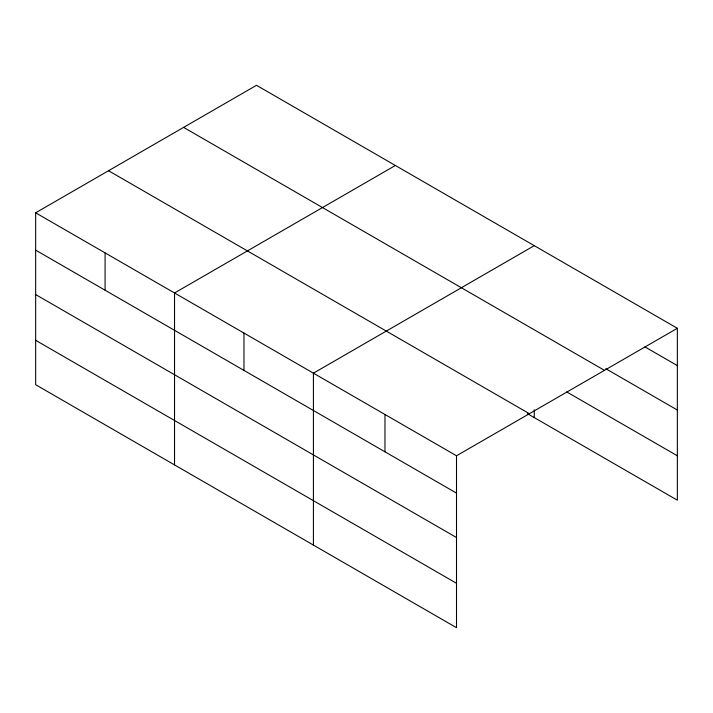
<?xml version="1.0" encoding="UTF-8"?>
<svg xmlns="http://www.w3.org/2000/svg" width="713" height="713" viewBox="0 0 713 713"><rect width="100%" height="100%" fill="white"/><g stroke="black" fill="none" stroke-linecap="round" stroke-linejoin="round"><path stroke-width="1.07" d="M456.507 537.531L456.507 455.776L35.65 212.804L35.65 384.717L456.507 627.698L456.507 537.531L35.65 294.549M527.504 413.692L677.35 500.196L677.35 328.283L256.493 85.302L35.65 212.804M395.376 165.478L174.533 292.981L174.533 464.903M534.26 245.664L313.417 373.166L313.417 545.089M456.507 455.776L677.35 328.283M644.917 346.883L677.35 365.609M605.8 368.719L677.35 410.028M183.615 127.377L604.472 370.35M566.692 391.9L677.35 455.785M108.528 170.728L529.385 413.7M35.65 250.129L456.507 493.111M35.65 340.306L456.507 583.287M534.26 409.815L534.26 417.586M384.967 414.476L384.967 451.801M243.971 333.078L243.971 370.404M105.087 252.892L105.087 290.227"/></g></svg>
